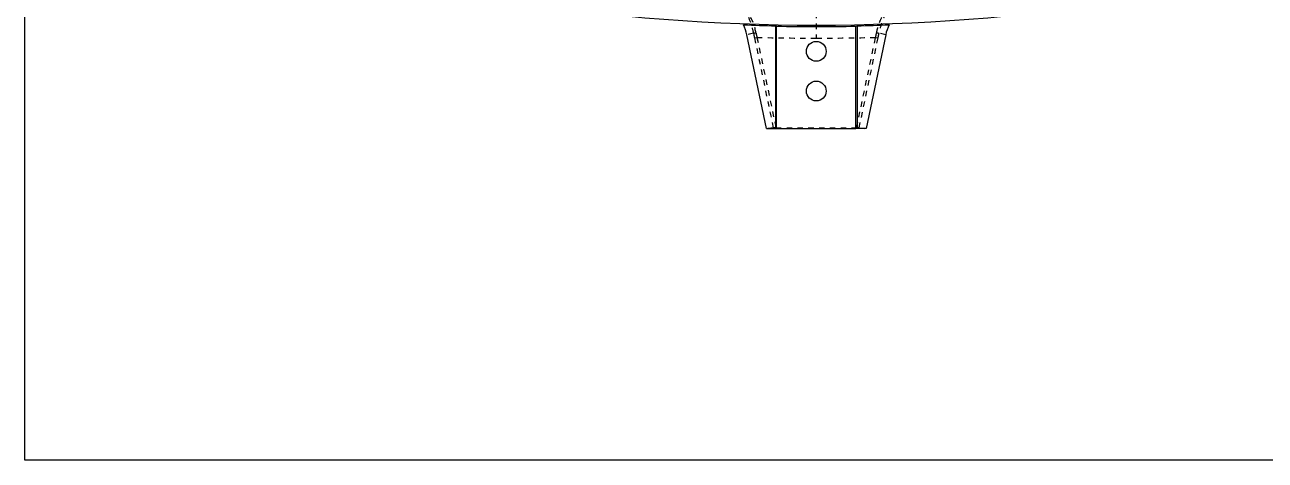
# Model space of a CAD drawing. Header units: millimetres. Extents: x -569 to 1807, y -7664 to 1724.
# Drawn here: x 95.9 to 471.2, y -327.3 to -195.7 of the extents above; entities that cross this region are included whole.
import ezdxf

# ---------------------------------------------------------------- set-up
doc = ezdxf.new("R2010")
doc.units = ezdxf.units.MM
doc.header["$LTSCALE"] = 16.335
doc.linetypes.add('HIDDEN', pattern=[0.2, 0.1, -0.1])
doc.layers.get('0').update_dxf_attribs({"linetype": 'CONTINUOUS'})
doc.layers.add('DEFAULT_2', color=8, linetype='HIDDEN')

msp = doc.modelspace()

# ---------------------------------------------------------------- linework, layer by layer
at = {"color": 7, "linetype": 'Continuous'}
for p, q in [((320.359, -227.08), (314.409, -198.753)), ((323.41, -196.124), (323.091, -195.981)), ((323.091, -195.981), (323.091, -227.08)), ((323.41, -226.989), (323.41, -196.124)), ((347.41, -196.124), (347.73, -195.981)), ((347.41, -226.989), (347.41, -196.124)), ((347.73, -195.981), (347.73, -227.08)), ((356.412, -198.753), (350.462, -227.08)), ((320.359, -227.08), (323.091, -227.08)), ((323.091, -227.08), (323.41, -226.989)), ((323.41, -226.989), (347.41, -226.989)), ((347.73, -227.08), (347.41, -226.989)), ((350.462, -227.08), (347.73, -227.08))]:
    msp.add_line(p, q, dxfattribs=at)
msp.add_lwpolyline([(1174.321, -327.255), (95.923, -327.255), (95.923, 262.512), (1174.321, 262.512)], close=True)
for centre in [(335.41, -203.712), (335.41, -215.712)]:
    msp.add_circle(centre, 3, dxfattribs=at)
for centre, radius, start, end in [((335.41, 409.845), 605.631, 261.250995, 278.749005), ((301.321, -201.509), 13.375, 11.89198, 25.71838), ((335.41, 409.845), 605.951, 267.915608, 268.835072), ((335.41, 409.845), 606.087, 268.865519, 271.134481), ((335.41, 409.845), 605.951, 271.164928, 272.084392), ((369.5, -201.509), 13.375, 154.28162, 168.10802)]:
    msp.add_arc(centre, radius, start, end, dxfattribs=at)
at = {"layer": 'DEFAULT_2', "color": 8, "linetype": 'HIDDEN'}
for p, q in [((335.41, -185.533), (335.41, -199.725)), ((316.421, -198.186), (314.409, -198.753)), ((356.412, -198.753), (354.4, -198.186)), ((316.702, -199.638), (317.447, -199.482)), ((316.702, -199.638), (322.42, -226.858)), ((317.447, -199.482), (323.193, -226.839)), ((347.628, -226.839), (353.374, -199.482)), ((348.401, -226.858), (354.119, -199.638)), ((353.374, -199.482), (354.119, -199.638)), ((322.42, -226.858), (320.359, -227.08)), ((323.193, -226.839), (347.628, -226.839)), ((348.401, -226.858), (350.462, -227.08))]:
    msp.add_line(p, q, dxfattribs=at)
for centre, radius, start, end in [((363.103, -189.887), 47.415, 190.08076, 191.86769), ((359.261, -190.131), 42.847, 190.72937, 192.60512), ((311.56, -190.131), 42.847, 347.39487, 349.27064), ((307.718, -189.887), 47.414, 348.1323, 349.91925), ((335.4, 461.52), 661.245, 268.444177, 270.000883), ((335.421, 461.52), 661.246, 269.999116, 271.555823)]:
    msp.add_arc(centre, radius, start, end, dxfattribs=at)
msp.add_ellipse((347.622, -226.867), major_axis=(0.817, 0), ratio=0.0341732, start_param=0.3069725, end_param=1.5636096, dxfattribs=at)
for points, knots in [([(316.421, -198.186), (316.271, -197.336), (315.77, -195.304), (314.494, -192.338), (313.094, -190.424), (312.316, -189.618)], [0, 0, 0, 0, 0.2692861, 0.6504636, 1, 1, 1, 1]), ([(317.163, -198.108), (316.845, -196.435), (315.793, -193.309), (313.861, -190.619), (312.748, -189.547)], [0, 0, 0, 0, 0.5243605, 1, 1, 1, 1]), ([(353.658, -198.108), (353.812, -197.251), (354.263, -195.595), (355.246, -193.287), (356.506, -191.248), (357.535, -190.079), (358.073, -189.547)], [0, 0, 0, 0, 0.2674228, 0.5241996, 0.7679288, 1, 1, 1, 1]), ([(358.505, -189.618), (357.993, -190.149), (356.778, -191.656), (355.293, -194.528), (354.622, -196.924), (354.4, -198.186)], [0, 0, 0, 0, 0.2301552, 0.6003915, 1, 1, 1, 1]), ([(316.421, -198.186), (316.457, -198.19), (316.554, -198.188), (316.802, -198.167), (317.012, -198.135), (317.163, -198.108)], [0, 0, 0, 0, 0.1487608, 0.3840089, 1, 1, 1, 1]), ([(353.658, -198.108), (353.809, -198.135), (354.019, -198.167), (354.267, -198.188), (354.363, -198.19), (354.4, -198.186)], [0, 0, 0, 0, 0.6159952, 0.8512411, 1, 1, 1, 1]), ([(323.193, -226.839), (323.034, -226.839), (322.776, -226.843), (322.518, -226.848), (322.42, -226.858)], [0, 0, 0, 0, 0.6178947, 1, 1, 1, 1])]:
    msp.add_open_spline(points, degree=3, knots=knots, dxfattribs=at)

doc.saveas('drawing.dxf')
